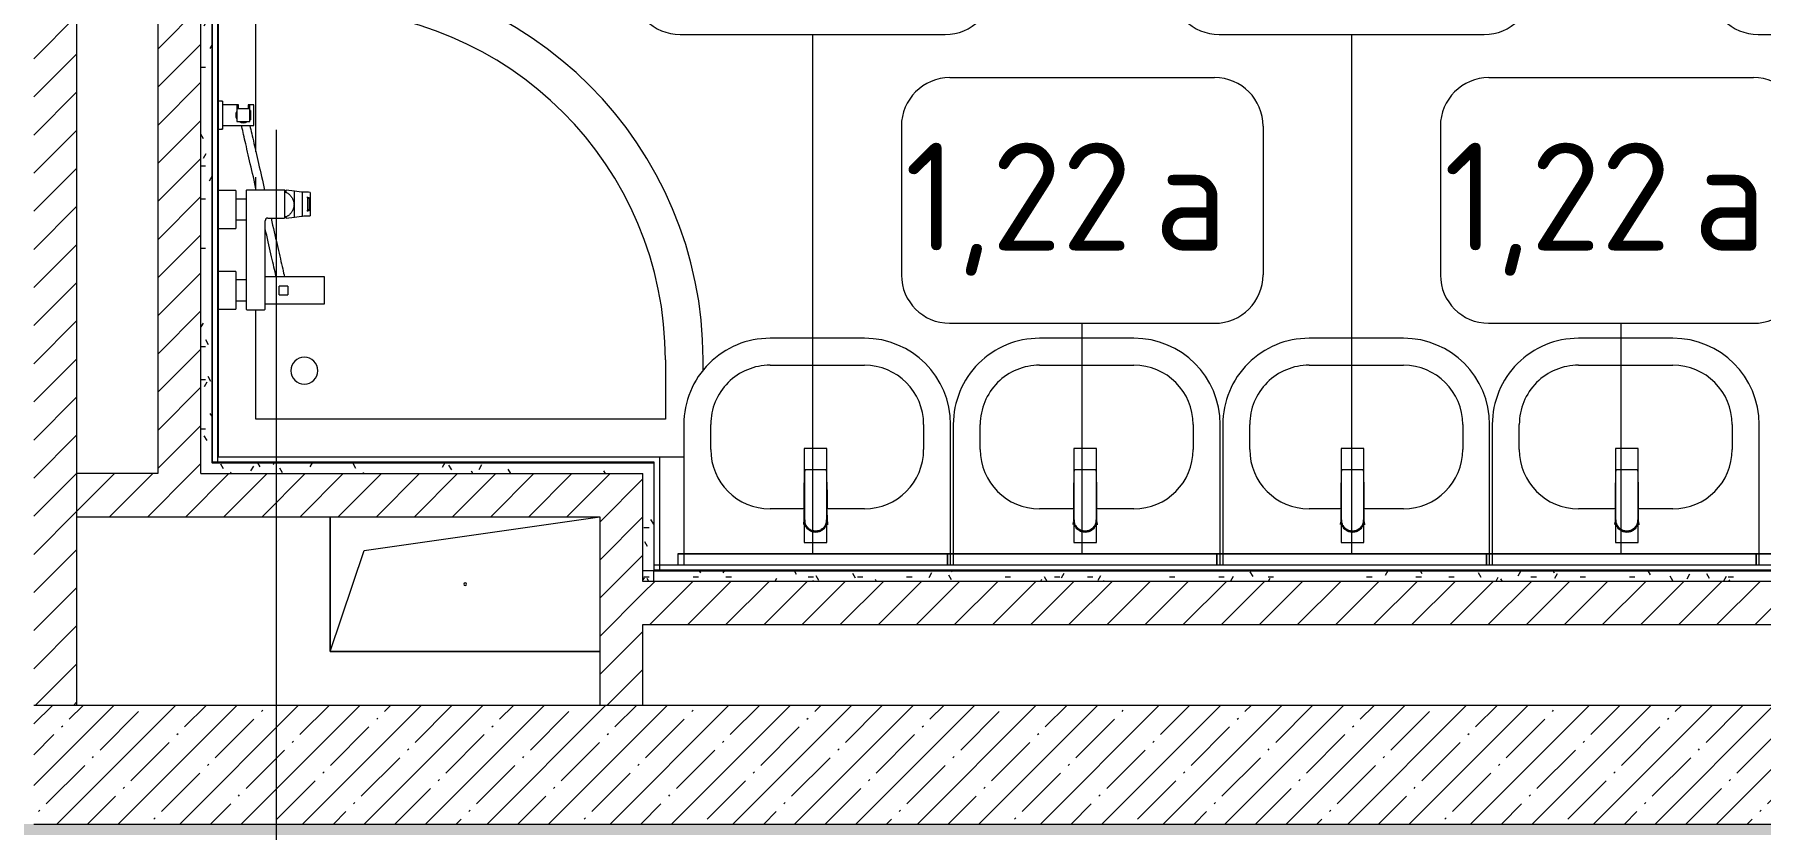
# Model space of a CAD drawing. Header units: millimetres. Extents: x 81566 to 292854, y -8553 to 29000.
# Drawn here: x 94211 to 97413, y 5170 to 6644 of the extents above; entities that cross this region are included whole.
import ezdxf

# ---------------------------------------------------------------- set-up
doc = ezdxf.new("R2010")
doc.units = ezdxf.units.MM
doc.linetypes.add('Осевая', pattern=[3175, 635, -476.25, 1587.5, -476.25])
for name, color, linetype, lineweight in [('0-1', 7, 'Continuous', 9), ('A-GENM', 7, 'Continuous', 9), ('A-WALL', 7, 'Continuous', 9), ('I-FURN-IDEN', 7, 'Continuous', 9), ('I-WALL', 7, 'Continuous', 9), ('Оси-2', 7, 'Осевая', 9)]:
    doc.layers.add(name, color=color, linetype=linetype, lineweight=lineweight)
for name, color, linetype, lineweight, true_color in [('A-WALL-1', 9, 'Continuous', 9, 0x808080), ('A-WALL-FNSH-1', 9, 'Continuous', 9, 0x808080), ('I-FURN-1', 9, 'Continuous', 9, 0x808080), ('P-SANR-FIXT-1', 9, 'Continuous', 13, 0x808080)]:
    doc.layers.add(name, color=color, linetype=linetype, lineweight=lineweight, true_color=true_color)
doc.styles.add('GOST Common', font='GOST_Common.ttf', dxfattribs={"height": 200})
pattern_1 = [(45, (0, 0), (-35.35534, 35.35534), [])]
pattern_2 = [(0, (0, 0), (121.92, 30.48), [10.058, -81.382, 10.058, -81.382, -487.68]), (0, (0, 0), (121.92, 30.48), [-182.88, 10.058, -172.822, 10.058, -81.382, -213.36]), (0, (0, 0), (121.92, 30.48), [-457.2, 10.058, -50.902, 10.058, -142.342]), (120, (45.72, 15.24), (-87.356454, 90.345817), [10.058, -81.382, 10.058, -81.382, -487.68]), (120, (45.72, 15.24), (-87.356454, 90.345817), [-182.88, 10.058, -172.822, 10.058, -81.382, -213.36]), (120, (45.72, 15.24), (-87.356454, 90.345817), [-457.2, 10.058, -50.902, 10.058, -142.342]), (240, (60.96, 76.2), (-34.563546, -120.825817), [10.058, -81.382, 10.058, -81.382, -487.68]), (240, (60.96, 76.2), (-34.563546, -120.825817), [-182.88, 10.058, -172.822, 10.058, -81.382, -213.36]), (240, (60.96, 76.2), (-34.563546, -120.825817), [-457.2, 10.058, -50.902, 10.058, -142.342])]

# ---------------------------------------------------------------- blocks, each defined once
blk = doc.blocks.new('GM_Отверстие прямоугольное _в плите_ - Отверстие-20657929-План расстановки мебели и оборудования 2 этажа в осях 23-33')
at = {"layer": 'A-GENM'}
for p, q in [((-250, -125), (-250, 125)), ((-250, 125), (-250, -125)), ((-187.5, 62.5), (250, 125)), ((-250, -125), (-187.5, 62.5)), ((250, -125), (-250, -125)), ((-250, -125), (250, -125))]:
    blk.add_line(p, q, dxfattribs=at)
for start, end in [(360, 180), (180, 360)]:
    blk.add_arc((0, 0), 2.5, start, end, dxfattribs=at)
blk = doc.blocks.new('зеркало круглое500д - 1_22а зеркало круглое d500-30453653-План расстановки мебели и оборудования 2 этажа в осях 23-33')
at = {"layer": 'I-FURN-1'}
for p, q in [((-250, 0), (-250, -20)), ((-250, 0), (250, 0)), ((250, 0), (-250, 0)), ((250, -20), (250, 0))]:
    blk.add_line(p, q, dxfattribs=at)
blk = doc.blocks.new('поддон угловой - 900х900-V213-План расстановки мебели и оборудования 2 этажа в осях 23-33')
at = {"layer": 'P-SANR-FIXT-1'}
for p, q in [((-270, 450), (-450, 450)), ((-450, 450), (-450, -449.9)), ((-380, 115.7), (-380, 380)), ((-380, 380), (-270, 380)), ((-380, 45), (-380, 68.7)), ((-380, -380), (-380, -177.2)), ((380, -270), (380, -380)), ((450, -291), (450, -270)), ((380, -380), (-380, -380)), ((369.2, -450), (414.1, -450))]:
    blk.add_line(p, q, dxfattribs=at)
for centre, radius, start, end in [((-270, -270), 720, 360, 90), ((-270, -270), 650, 0, 90), ((-290, -290), 25, 90, 270), ((-290, -290), 25, 270, 90)]:
    blk.add_arc(centre, radius, start, end, dxfattribs=at)
blk = doc.blocks.new('Смеситель для ванны с душевым гарнитуром - Смеситель для ванны с душевым гарнитуром-V197-План расстановки мебели и оборудования 2 этажа в осях 23-33')
at = {"layer": 'P-SANR-FIXT-1'}
for p, q in [((89916, 17029), (89986, 17029)), ((89916, 17029), (89916, 16996)), ((89916, 17029), (89986, 17029)), ((89916, 17029), (89916, 16996)), ((89986, 16996), (89986, 17029)), ((89986, 16996), (89986, 17029)), ((90066, 17029), (90136, 17029)), ((90066, 17029), (90066, 16996)), ((90066, 17029), (90136, 17029)), ((90066, 17029), (90066, 16996)), ((90136, 16996), (90136, 17029)), ((90136, 16996), (90136, 17029)), ((90250, 17029), (90250, 17021)), ((90251.6, 17029), (90250, 17029)), ((90250, 17029), (90251.6, 17029)), ((90251.6, 17021), (90250, 17021)), ((90250, 17021), (90251.6, 17021)), ((90251.6, 17029), (90300.4, 17029)), ((90300.4, 17021), (90251.6, 17021)), ((90256.8, 17021), (90256.8, 16963)), ((90295.3, 16993.7), (90295.3, 17021)), ((90300.4, 17029), (90302, 17029)), ((90302, 17029), (90300.4, 17029)), ((90300.4, 17021), (90302, 17021)), ((90302, 17021), (90300.4, 17021)), ((90302, 17021), (90302, 17029)), ((89915, 16975.7), (89915, 16942.7)), ((89915, 16975.7), (89915, 16942.7)), ((89986, 16996), (89916, 16996)), ((89986, 16996), (89916, 16996)), ((90136, 16976.7), (89916, 16976.7)), ((90136, 16976.7), (89916, 16976.7)), ((89931.8, 16996), (89931.8, 16976.7)), ((89970.3, 16976.7), (89970.3, 16996)), ((90136, 16996), (90066, 16996)), ((90136, 16996), (90066, 16996)), ((90081.8, 16996), (90081.8, 16976.7)), ((90120.3, 16976.7), (90120.3, 16996)), ((90137, 16906.2), (90137, 16975.7)), ((90137, 16906.2), (90137, 16975.7)), ((90288, 16994.2), (90264, 16994.2)), ((90264, 16994.2), (90264, 16970.2)), ((90288, 16970.2), (90288, 16994.2)), ((90295.3, 16993.7), (90288, 16993.7)), ((90288, 16993.7), (90295.3, 16993.7)), ((90288, 16991.2), (90294.8, 16991.2)), ((90294.8, 16973.2), (90288, 16973.2)), ((90295.3, 16991.7), (90295.3, 16993.7)), ((90295.3, 16970.5), (90295.3, 16972.7)), ((89916, 16941.7), (90080, 16941.7)), ((89916, 16941.7), (90080, 16941.7)), ((89926, 16941.7), (89926, 16832.2)), ((89976, 16832.2), (89976, 16941.7)), ((90256.8, 16963), (90295.3, 16963)), ((90264, 16970.2), (90288, 16970.2)), ((90267.6, 16970.2), (90267.6, 16968.7)), ((90267.6, 16970.2), (90267.6, 16968.7)), ((90267.6, 16970.2), (90267.6, 16968.7)), ((90267.6, 16970.2), (90267.6, 16968.7)), ((90267.6, 16970.2), (90267.6, 16968.7)), ((90267.6, 16970.2), (90267.6, 16968.7)), ((90267.6, 16970.2), (90267.6, 16968.7)), ((90267.6, 16970.2), (90267.6, 16968.7)), ((90270.8, 16968.7), (90267.6, 16968.7)), ((90267.6, 16968.7), (90270.8, 16968.7)), ((90270.8, 16968.7), (90267.6, 16968.7)), ((90267.6, 16968.7), (90270.8, 16968.7)), ((90270.8, 16968.7), (90267.6, 16968.7)), ((90267.6, 16968.7), (90270.8, 16968.7)), ((90270.8, 16968.7), (90267.6, 16968.7)), ((90267.6, 16968.7), (90270.8, 16968.7)), ((90270.8, 16968.7), (90267.6, 16968.7)), ((90267.6, 16968.7), (90270.8, 16968.7)), ((90270.8, 16968.7), (90267.6, 16968.7)), ((90267.6, 16968.7), (90270.8, 16968.7)), ((90270.8, 16968.7), (90267.6, 16968.7)), ((90267.6, 16968.7), (90270.8, 16968.7)), ((90270.8, 16968.7), (90267.6, 16968.7)), ((90267.6, 16968.7), (90270.8, 16968.7)), ((90270.8, 16968.7), (90270.8, 16970.2)), ((90270.8, 16968.7), (90270.8, 16970.2)), ((90270.8, 16968.7), (90270.8, 16970.2)), ((90270.8, 16968.7), (90270.8, 16970.2)), ((90270.8, 16968.7), (90270.8, 16970.2)), ((90270.8, 16968.7), (90270.8, 16970.2)), ((90270.8, 16968.7), (90270.8, 16970.2)), ((90270.8, 16968.7), (90270.8, 16970.2)), ((90272.1, 16970.2), (90272.1, 16968.7)), ((90272.1, 16970.2), (90272.1, 16968.7)), ((90272.1, 16970.2), (90272.1, 16968.7)), ((90272.1, 16970.2), (90272.1, 16968.7)), ((90272.1, 16970.2), (90272.1, 16968.7)), ((90272.1, 16970.2), (90272.1, 16968.7)), ((90272.1, 16970.2), (90272.1, 16968.7)), ((90272.1, 16970.2), (90272.1, 16968.7)), ((90275.4, 16968.7), (90272.1, 16968.7)), ((90272.1, 16968.7), (90275.4, 16968.7)), ((90275.4, 16968.7), (90272.1, 16968.7)), ((90272.1, 16968.7), (90275.4, 16968.7)), ((90275.4, 16968.7), (90272.1, 16968.7)), ((90272.1, 16968.7), (90275.4, 16968.7)), ((90275.4, 16968.7), (90272.1, 16968.7)), ((90272.1, 16968.7), (90275.4, 16968.7)), ((90275.4, 16968.7), (90272.1, 16968.7)), ((90272.1, 16968.7), (90275.4, 16968.7)), ((90275.4, 16968.7), (90272.1, 16968.7)), ((90272.1, 16968.7), (90275.4, 16968.7)), ((90275.4, 16968.7), (90272.1, 16968.7)), ((90272.1, 16968.7), (90275.4, 16968.7)), ((90275.4, 16968.7), (90272.1, 16968.7)), ((90272.1, 16968.7), (90275.4, 16968.7)), ((90275.4, 16968.7), (90275.4, 16970.2)), ((90275.4, 16968.7), (90275.4, 16970.2)), ((90275.4, 16968.7), (90275.4, 16970.2)), ((90275.4, 16968.7), (90275.4, 16970.2)), ((90275.4, 16968.7), (90275.4, 16970.2)), ((90275.4, 16968.7), (90275.4, 16970.2)), ((90275.4, 16968.7), (90275.4, 16970.2)), ((90275.4, 16968.7), (90275.4, 16970.2)), ((90276.6, 16970.2), (90276.6, 16968.7)), ((90276.6, 16970.2), (90276.6, 16968.7)), ((90276.6, 16970.2), (90276.6, 16968.7)), ((90276.6, 16970.2), (90276.6, 16968.7)), ((90276.6, 16970.2), (90276.6, 16968.7)), ((90276.6, 16970.2), (90276.6, 16968.7)), ((90276.6, 16970.2), (90276.6, 16968.7)), ((90276.6, 16970.2), (90276.6, 16968.7)), ((90279.9, 16968.7), (90276.6, 16968.7)), ((90276.6, 16968.7), (90279.9, 16968.7)), ((90279.9, 16968.7), (90276.6, 16968.7)), ((90276.6, 16968.7), (90279.9, 16968.7)), ((90279.9, 16968.7), (90276.6, 16968.7)), ((90276.6, 16968.7), (90279.9, 16968.7)), ((90279.9, 16968.7), (90276.6, 16968.7)), ((90276.6, 16968.7), (90279.9, 16968.7)), ((90279.9, 16968.7), (90276.6, 16968.7)), ((90276.6, 16968.7), (90279.9, 16968.7)), ((90279.9, 16968.7), (90276.6, 16968.7)), ((90276.6, 16968.7), (90279.9, 16968.7)), ((90279.9, 16968.7), (90276.6, 16968.7)), ((90276.6, 16968.7), (90279.9, 16968.7)), ((90279.9, 16968.7), (90276.6, 16968.7)), ((90276.6, 16968.7), (90279.9, 16968.7)), ((90279.9, 16968.7), (90279.9, 16970.2)), ((90279.9, 16968.7), (90279.9, 16970.2)), ((90279.9, 16968.7), (90279.9, 16970.2)), ((90279.9, 16968.7), (90279.9, 16970.2)), ((90279.9, 16968.7), (90279.9, 16970.2)), ((90279.9, 16968.7), (90279.9, 16970.2)), ((90279.9, 16968.7), (90279.9, 16970.2)), ((90279.9, 16968.7), (90279.9, 16970.2)), ((90281.2, 16970.2), (90281.2, 16968.7)), ((90281.2, 16970.2), (90281.2, 16968.7)), ((90281.2, 16970.2), (90281.2, 16968.7)), ((90281.2, 16970.2), (90281.2, 16968.7)), ((90281.2, 16970.2), (90281.2, 16968.7)), ((90281.2, 16970.2), (90281.2, 16968.7)), ((90281.2, 16970.2), (90281.2, 16968.7)), ((90281.2, 16970.2), (90281.2, 16968.7)), ((90284.4, 16968.7), (90281.2, 16968.7)), ((90281.2, 16968.7), (90284.4, 16968.7)), ((90284.4, 16968.7), (90281.2, 16968.7)), ((90281.2, 16968.7), (90284.4, 16968.7)), ((90284.4, 16968.7), (90281.2, 16968.7)), ((90281.2, 16968.7), (90284.4, 16968.7)), ((90284.4, 16968.7), (90281.2, 16968.7)), ((90281.2, 16968.7), (90284.4, 16968.7)), ((90284.4, 16968.7), (90281.2, 16968.7)), ((90281.2, 16968.7), (90284.4, 16968.7)), ((90284.4, 16968.7), (90281.2, 16968.7)), ((90281.2, 16968.7), (90284.4, 16968.7)), ((90284.4, 16968.7), (90281.2, 16968.7)), ((90281.2, 16968.7), (90284.4, 16968.7)), ((90284.4, 16968.7), (90281.2, 16968.7)), ((90281.2, 16968.7), (90284.4, 16968.7)), ((90284.4, 16968.7), (90284.4, 16970.2)), ((90284.4, 16968.7), (90284.4, 16970.2)), ((90284.4, 16968.7), (90284.4, 16970.2)), ((90284.4, 16968.7), (90284.4, 16970.2)), ((90284.4, 16968.7), (90284.4, 16970.2)), ((90284.4, 16968.7), (90284.4, 16970.2)), ((90284.4, 16968.7), (90284.4, 16970.2)), ((90284.4, 16968.7), (90284.4, 16970.2)), ((90288, 16970.5), (90295.3, 16970.5)), ((90295.3, 16970.5), (90288, 16970.5)), ((90295.3, 16963), (90295.3, 16970.5)), ((89943, 16915.7), (89943, 16899.7)), ((89943.5, 16915.7), (89943, 16915.7)), ((89943, 16915.7), (89943.5, 16915.7)), ((89943.5, 16915.7), (89958.5, 16915.7)), ((89958.5, 16915.7), (89959, 16915.7)), ((89959, 16915.7), (89958.5, 16915.7)), ((89959, 16899.7), (89959, 16915.7)), ((90085, 16936.7), (90085, 16906.2)), ((90085, 16936.7), (90085, 16906.2)), ((89943.5, 16899.7), (89943, 16899.7)), ((89943, 16899.7), (89943.5, 16899.7)), ((89958.5, 16899.7), (89943.5, 16899.7)), ((89958.5, 16899.7), (89959, 16899.7)), ((89959, 16899.7), (89958.5, 16899.7)), ((90085.1, 16902.6), (90085.1, 16903.4)), ((90088.5, 16903.4), (90085.1, 16903.4)), ((90085.1, 16902.6), (90087, 16887)), ((90086, 16905.2), (90136, 16905.2)), ((90086, 16905.2), (90136, 16905.2)), ((90087, 16887), (90135, 16887)), ((90087, 16887), (90088.6, 16874.1)), ((90136.9, 16903.4), (90132, 16903.4)), ((90133.4, 16874.1), (90135, 16887)), ((90135, 16887), (90136.9, 16902.6)), ((90136.9, 16903.4), (90136.9, 16902.6)), ((90088.6, 16874.1), (90088.8, 16872.6)), ((90088.8, 16872.6), (90133.2, 16872.6)), ((90088.8, 16872.6), (90089, 16870.2)), ((90089, 16870.2), (90089, 16861.4)), ((90089, 16861.4), (90089.5, 16857.9)), ((90132.5, 16857.9), (90089.5, 16857.9)), ((90098.5, 16862.5), (90098.5, 16864.1)), ((90098.5, 16864), (90098.5, 16862.5)), ((90098.5, 16860.1), (90098.5, 16862.5)), ((90098.5, 16861.9), (90100.6, 16861.9)), ((90100.6, 16862.8), (90121.4, 16862.8)), ((90100.6, 16859.8), (90100.6, 16862.8)), ((90121.4, 16859.8), (90100.6, 16859.8)), ((90121.4, 16859.8), (90121.4, 16862.8)), ((90121.4, 16861.9), (90123.5, 16861.9)), ((90123.5, 16862.5), (90123.5, 16864.1)), ((90123.5, 16862.5), (90123.5, 16864)), ((90123.5, 16862.5), (90123.5, 16860.1)), ((90132.5, 16857.9), (90133, 16861.4)), ((90132.9, 16870.2), (90133.2, 16872.6)), ((90133, 16861.4), (90133, 16870.2)), ((90133.2, 16872.6), (90133.4, 16874.1)), ((89926.5, 16831.7), (89975.5, 16831.7))]:
    blk.add_line(p, q, dxfattribs=at)
at = {"layer": 'P-SANR-FIXT-1', "flags": 128}
for points in [[(90137, 16958.1), (90142.5, 16959.3), (90148.8, 16960.8), (90155.1, 16962.2), (90161.4, 16963.6), (90167.5, 16965.1), (90173.6, 16966.4), (90179.5, 16967.8), (90185.4, 16969.2), (90191.1, 16970.5), (90196.7, 16971.8), (90202.2, 16973), (90207.5, 16974.2), (90212.7, 16975.4), (90217.7, 16976.6), (90222.6, 16977.7), (90227.2, 16978.8), (90231.7, 16979.8), (90236, 16980.8), (90240.1, 16981.7), (90244, 16982.6), (90247.7, 16983.4), (90251.1, 16984.2), (90254.4, 16985), (90256.8, 16985.5)], [(89976, 16921.1), (89977.9, 16921.6), (89981.7, 16922.4), (89985.6, 16923.3), (89989.8, 16924.3), (89994.2, 16925.3), (89998.8, 16926.4), (90003.5, 16927.4), (90008.4, 16928.6), (90013.5, 16929.7), (90018.8, 16930.9), (90024.2, 16932.2), (90029.7, 16933.4), (90035.4, 16934.7), (90041.2, 16936.1), (90047.1, 16937.4), (90053.1, 16938.8), (90059.2, 16940.2), (90065.4, 16941.6)], [(90256.3, 16970), (90252.9, 16969.3), (90249.4, 16968.4), (90245.6, 16967.6), (90241.6, 16966.7), (90237.4, 16965.7), (90233, 16964.7), (90228.5, 16963.6), (90223.7, 16962.6), (90218.8, 16961.4), (90213.7, 16960.3), (90208.5, 16959.1), (90203.1, 16957.8), (90197.5, 16956.6), (90191.9, 16955.3), (90186.1, 16953.9), (90180.2, 16952.6), (90174.2, 16951.2), (90168.1, 16949.8), (90161.9, 16948.4), (90155.6, 16946.9), (90149.3, 16945.5), (90142.9, 16944), (90137, 16942.7)], [(90084.7, 16930.7), (90078.4, 16929.2), (90072.1, 16927.8), (90065.9, 16926.4), (90059.7, 16924.9), (90053.7, 16923.6), (90047.7, 16922.2), (90041.8, 16920.8), (90036.1, 16919.5), (90030.5, 16918.2), (90025, 16917), (90019.7, 16915.8), (90014.5, 16914.6), (90009.5, 16913.4), (90004.7, 16912.3), (90000, 16911.2), (89995.5, 16910.2), (89991.2, 16909.2), (89987.1, 16908.3), (89983.2, 16907.4), (89979.6, 16906.6), (89976.1, 16905.8)], [(90109, 16888.3), (90108, 16888.4), (90107, 16888.5), (90106, 16888.6), (90105, 16888.8), (90104.1, 16889), (90103.1, 16889.3), (90102.1, 16889.6), (90101.2, 16889.9), (90100.3, 16890.3), (90099.4, 16890.7), (90098.5, 16891.1), (90097.6, 16891.6), (90096.7, 16892.1), (90095.9, 16892.7), (90095.1, 16893.2), (90094.3, 16893.9), (90093.5, 16894.5), (90092.8, 16895.2), (90092.1, 16895.9), (90091.4, 16896.6), (90090.7, 16897.4), (90090.1, 16898.2), (90089.5, 16899), (90089, 16899.8), (90088.4, 16900.6), (90088, 16901.5), (90087.5, 16902.4), (90087.1, 16903.3), (90086.7, 16904.2), (90086.4, 16905.2)], [(90133.7, 16905.2), (90133.3, 16904.3), (90132.9, 16903.3), (90132.5, 16902.4), (90132.1, 16901.5), (90131.6, 16900.7), (90131, 16899.8), (90130.5, 16899), (90129.9, 16898.2), (90129.3, 16897.4), (90128.6, 16896.6), (90127.9, 16895.9), (90127.2, 16895.2), (90126.5, 16894.5), (90125.7, 16893.9), (90124.9, 16893.3), (90124.1, 16892.7), (90123.3, 16892.1), (90122.4, 16891.6), (90121.6, 16891.1), (90120.7, 16890.7), (90119.8, 16890.3), (90118.8, 16889.9), (90117.9, 16889.6), (90116.9, 16889.3), (90116, 16889), (90115, 16888.8), (90114, 16888.6), (90113, 16888.5), (90112, 16888.4), (90111, 16888.3), (90110, 16888.3)], [(90098.5, 16862.5), (90098.6, 16862.6), (90098.7, 16862.7), (90099, 16862.7), (90099.3, 16862.7), (90099.7, 16862.8), (90100.1, 16862.8), (90100.6, 16862.8)], [(90100.6, 16859.8), (90100.1, 16859.8), (90099.7, 16859.8), (90099.3, 16859.9), (90099, 16859.9), (90098.7, 16860), (90098.6, 16860)], [(90121.4, 16862.8), (90121.8, 16862.8), (90122.3, 16862.8), (90122.7, 16862.7), (90123, 16862.7), (90123.3, 16862.7), (90123.4, 16862.6), (90123.5, 16862.5)], [(90123.4, 16860), (90123.3, 16860), (90123, 16859.9), (90122.7, 16859.9), (90122.3, 16859.8), (90121.8, 16859.8), (90121.4, 16859.8)]]:
    blk.add_lwpolyline(points, dxfattribs=at)
at = {"layer": 'P-SANR-FIXT-1'}
for centre, radius, start, end in [((89916, 16975.7), 1, 90, 180), ((89916, 16975.7), 1, 90, 180), ((90136, 16975.7), 1, 0, 90), ((90136, 16975.7), 1, 0, 90), ((90276, 16982.2), 14.2, 148.2631, 211.8541), ((90276, 16982.2), 14.2, 148.2631, 211.8541), ((90276, 16982.2), 14.2, 58.1524, 121.7439), ((90276, 16982.2), 14.2, 58.1524, 121.7439), ((90294.8, 16991.7), 0.5, 270, 0), ((90294.8, 16972.7), 0.5, 0, 90), ((89916, 16942.7), 1, 180, 270), ((89916, 16942.7), 1, 180, 270), ((90080, 16936.7), 5, 0, 90), ((90080, 16936.7), 5, 0, 90), ((90276, 16982.2), 14.2, 238.3082, 302.0443), ((90276, 16982.2), 14.2, 238.3082, 302.0443), ((90086, 16906.2), 1, 180, 270), ((90086, 16906.2), 1, 180, 270), ((90136, 16906.2), 1, 270, 0), ((90136, 16906.2), 1, 270, 0), ((89926.5, 16832.2), 0.5, 180, 270), ((89975.5, 16832.2), 0.5, 270, 0)]:
    blk.add_arc(centre, radius, start, end, dxfattribs=at)
blk = doc.blocks.new('Раковина Roca Debba 50x42 - гибкая подводка_ 640х550х165 PN6_3_ ХВ_ГВ накидная гайка BP DN15_ К-гл_кон_ П DN 50-V216-План расстановки мебели и оборудования 2 этажа в осях 23-33')
at = {"layer": 'P-SANR-FIXT-1'}
for p, q in [((-242.9, 0), (-255, 0)), ((-255, 0), (-255, -19.9)), ((-224.5, 0), (-242.9, 0)), ((-194.7, 0), (-224.4, 0)), ((-155.2, 0), (-194.6, 0)), ((-107.8, 0), (-155, 0)), ((-55, 0), (-107.6, 0)), ((0.7, 0), (-54.8, 0)), ((56.5, 0), (1, 0)), ((109.3, 0), (56.6, 0)), ((156.7, 0), (109.4, 0)), ((196.3, 0), (156.8, 0)), ((226.1, 0), (196.4, 0)), ((240, 0), (226.1, 0)), ((240, -19.9), (240, 0)), ((-255, -19.9), (-255, -260)), ((240, -260), (240, -19.9)), ((-95, -103.6), (-30.6, -103.6)), ((11.4, -103.6), (80, -103.6)), ((-205, -260), (-205, -213.6)), ((190, -213.6), (190, -260)), ((80, -370), (-95, -370)), ((-95, -420), (80, -420))]:
    blk.add_line(p, q, dxfattribs=at)
for centre, radius, start, end in [((-95, -213.6), 110, 90, 180), ((80, -213.6), 110, 0, 90), ((-95, -260), 160, 180, 270), ((-95, -260), 110, 180, 270), ((80, -260), 160, 270, 0), ((80, -260), 110, 270, 0)]:
    blk.add_arc(centre, radius, start, end, dxfattribs=at)
blk = doc.blocks.new('Раковина Roca Debba 50x42 - гибкая подводка_ 640х550х165 PN6_3_ ХВ_ГВ накидная гайка BP DN15_ К-гл_кон_ П DN 50-V217-План расстановки мебели и оборудования 2 этажа в осях 23-33')
at = {"layer": 'P-SANR-FIXT-1'}
for p, q in [((-242.9, 0), (-255, 0)), ((-255, 0), (-255, -19.9)), ((-224.5, 0), (-242.9, 0)), ((-194.7, 0), (-224.4, 0)), ((-155.2, 0), (-194.6, 0)), ((-107.8, 0), (-155, 0)), ((-55, 0), (-107.6, 0)), ((0.7, 0), (-54.8, 0)), ((56.5, 0), (1, 0)), ((109.3, 0), (56.6, 0)), ((156.7, 0), (109.4, 0)), ((196.3, 0), (156.8, 0)), ((226.1, 0), (196.4, 0)), ((240, 0), (226.1, 0)), ((240, -19.9), (240, 0)), ((-255, -19.9), (-255, -260)), ((240, -260), (240, -19.9)), ((-95, -103.6), (-21.6, -103.6)), ((20.4, -103.6), (80, -103.6)), ((-205, -260), (-205, -213.6)), ((190, -213.6), (190, -260)), ((80, -370), (-95, -370)), ((-95, -420), (80, -420))]:
    blk.add_line(p, q, dxfattribs=at)
for centre, radius, start, end in [((-95, -213.6), 110, 90, 180), ((80, -213.6), 110, 0, 90), ((-95, -260), 160, 180, 270), ((-95, -260), 110, 180, 270), ((80, -260), 160, 270, 0), ((80, -260), 110, 270, 0)]:
    blk.add_arc(centre, radius, start, end, dxfattribs=at)
blk = doc.blocks.new('Раковина Roca Debba 50x42 - гибкая подводка_ 640х550х165 PN6_3_ ХВ_ГВ накидная гайка BP DN15_ К-гл_кон_ П DN 50-V218-План расстановки мебели и оборудования 2 этажа в осях 23-33')
at = {"layer": 'P-SANR-FIXT-1'}
for p, q in [((-242.9, 0), (-255, 0)), ((-255, 0), (-255, -19.9)), ((-224.5, 0), (-242.9, 0)), ((-194.7, 0), (-224.4, 0)), ((-155.2, 0), (-194.6, 0)), ((-107.8, 0), (-155, 0)), ((-55, 0), (-107.6, 0)), ((0.7, 0), (-54.8, 0)), ((56.5, 0), (1, 0)), ((109.3, 0), (56.6, 0)), ((156.7, 0), (109.4, 0)), ((196.3, 0), (156.8, 0)), ((226.1, 0), (196.4, 0)), ((240, 0), (226.1, 0)), ((240, -19.9), (240, 0)), ((-255, -19.9), (-255, -260)), ((240, -260), (240, -19.9)), ((-95, -103.6), (-25.6, -103.6)), ((16.4, -103.6), (80, -103.6)), ((-205, -260), (-205, -213.6)), ((190, -213.6), (190, -260)), ((80, -370), (-95, -370)), ((-95, -420), (80, -420))]:
    blk.add_line(p, q, dxfattribs=at)
for centre, radius, start, end in [((-95, -213.6), 110, 90, 180), ((80, -213.6), 110, 0, 90), ((-95, -260), 160, 180, 270), ((-95, -260), 110, 180, 270), ((80, -260), 160, 270, 0), ((80, -260), 110, 270, 0)]:
    blk.add_arc(centre, radius, start, end, dxfattribs=at)
blk = doc.blocks.new('смеситель для раковины - Default-V219-План расстановки мебели и оборудования 2 этажа в осях 23-33')
at = {"layer": '0-1'}
for p, q in [((21, 151.6), (-21, 151.6)), ((20.3, 111.8), (-20.3, 111.8)), ((-22.2, 10.7), (-21.7, 15.4)), ((-20.7, 17.2), (-20.7, 16.7)), ((-20.3, 19.4), (-20.3, 15.8)), ((20.3, 15.8), (20.3, 19.4)), ((20.8, 16.7), (20.8, 17.2)), ((21.7, 15.4), (22.2, 10))]:
    blk.add_line(p, q, dxfattribs=at)
at = {"layer": '0-1', "flags": 128}
for points in [[(-21, 151.3), (-21, 147.9), (-21, 145.7), (-21, 145.2), (-21, 144.9), (-21, 144.8), (-21, 144.7), (-21, 144.7)], [(21, 89.1), (21, 88.6), (21, 88.3), (21, 88.3)]]:
    blk.add_lwpolyline(points, dxfattribs=at)
at = {"layer": 'P-SANR-FIXT-1'}
for p, q in [((21, 151.6), (-21, 151.6)), ((-21, 151.6), (-21, -23)), ((21, -23), (21, 151.6)), ((-20.3, 111.8), (-20.3, 111.8)), ((-20.3, 111.8), (-20.3, 109.7)), ((20.3, 109.7), (20.3, 111.8)), ((20.3, 111.8), (20.3, 111.8)), ((-20.3, 15.8), (-20.3, 17.1)), ((20.3, 17.1), (20.3, 15.8)), ((21.3, 15.1), (21.1, 17.1)), ((21.1, 17.1), (21.3, 15.1)), ((-21, -23), (21, -23))]:
    blk.add_line(p, q, dxfattribs=at)
at = {"layer": 'P-SANR-FIXT-1', "flags": 128}
for points in [[(-21, 144), (-21, 91), (-21, 37.9)], [(21, 37.9), (21, 91), (21, 144)], [(-20.3, 19.4), (-20.3, 60.2), (-20.3, 109.7)], [(20.3, 109.7), (20.3, 60.2), (20.3, 19.4)], [(21, 17.1), (21, 22.3), (21, 27.5), (21, 32.7), (21, 37.9)], [(21, 15.1), (21, 15.6), (21, 16.1), (21, 16.6), (21, 17.1)]]:
    blk.add_lwpolyline(points, dxfattribs=at)
at = {"layer": 'P-SANR-FIXT-1'}
for centre, major_axis, ratio, start_param, end_param in [((-9809.3, 72.1), (-9788.3, 0.5), 0.986286, 3.135948, 3.138103), ((0, 17.2), (20.8, 0), 0.98634, 3.060685, 3.141593), ((0, 17.2), (20.8, 0), 0.98634, 3.141593, 3.395551), ((0, 17.2), (20.8, 0), 0.98634, 3.707105, 3.769911), ((0, 17.2), (20.8, 0), 0.98634, 5.654867, 5.717635), ((0, 17.2), (-20.8, 0), 0.98634, 2.887544, 3.141593), ((0, 17.2), (20.8, 0), 0.98634, 0, 0.080911), ((0, 17.2), (20.8, 0), 0.98634, 4.154533, 5.270098)]:
    blk.add_ellipse(centre, major_axis=major_axis, ratio=ratio, start_param=start_param, end_param=end_param, dxfattribs=at)
for points, knots in [([(-21, 151.6), (-21, 151.7), (-21, 151.5), (-21, 150.5), (-21, 148.7), (-21, 146.9), (-21, 145.2), (-21, 144.4), (-21, 144)], [0.4444444, 0.4444444, 0.4444444, 0.4444444, 0.5555556, 0.6666667, 0.7777778, 0.8888889, 0.9444444, 1, 1, 1, 1]), ([(21, 144), (21, 144.4), (21, 145.2), (21, 146.9), (21, 148.7), (21, 150.5), (21, 151.5), (21, 151.7), (21, 151.6)], [0, 0, 0, 0, 0.0555556, 0.1111111, 0.2222222, 0.3333333, 0.4444444, 0.5555556, 0.5555556, 0.5555556, 0.5555556]), ([(-21.3, 38.9), (-21.3, 39.6), (-21.2, 41.1), (-21.2, 44.2), (-21.2, 48.8), (-21.1, 54.3), (-21.1, 59.3), (-21.1, 63.2), (-21.1, 66.1), (-21.1, 68.8), (-21.1, 72.5), (-21, 78.9), (-21, 84.5), (-21, 88.1)], [0.5862751, 0.5862751, 0.5862751, 0.5862751, 0.625, 0.6666667, 0.7083333, 0.75, 0.7916667, 0.8125, 0.8333333, 0.8541667, 0.875, 0.9166667, 1, 1, 1, 1]), ([(21, 88.1), (21, 84.5), (21, 78.9), (21.1, 72.5), (21.1, 68.8), (21.1, 66.1), (21.1, 63.2), (21.1, 59.3), (21.2, 54.3), (21.2, 48.8), (21.2, 44.2), (21.3, 41.1), (21.3, 39.6), (21.3, 38.9)], [0, 0, 0, 0, 0.0833333, 0.125, 0.1458333, 0.1666667, 0.1875, 0.2083333, 0.25, 0.2916667, 0.3333333, 0.375, 0.4137249, 0.4137249, 0.4137249, 0.4137249]), ([(-21.1, 17.1), (-21.2, 16.5), (-21.2, 16), (-21.3, 15.4), (-21.3, 15.4)], [0, 0, 0, 0, 0.1, 0.1032771, 0.1032771, 0.1032771, 0.1032771]), ([(21, 15.1), (20.9, 14), (20.5, 11.7), (19.3, 8.5), (17.6, 5.5), (14.8, 1.9), (11.1, -0.9), (6.8, -2.8), (3.4, -3.6), (0, -3.8), (-4.5, -3.5), (-10.1, -1.7), (-14.7, 1.9), (-17.6, 5.5), (-19.3, 8.4), (-20.5, 11.7), (-20.9, 13.9), (-21, 15)], [0, 0, 0, 0, 0.055556, 0.111111, 0.166667, 0.222222, 0.333333, 0.388889, 0.444444, 0.5, 0.555556, 0.666667, 0.777778, 0.833333, 0.888889, 0.944444, 1, 1, 1, 1]), ([(20.3, 19.4), (20.3, 18.2), (20.2, 15.9), (19.3, 12.3), (18, 9.6), (16.8, 7.5), (15.7, 6), (14.5, 4.7), (12.8, 3), (10.4, 1.2), (7.1, -0.4), (2.4, -1.7), (-2.5, -1.7), (-7.1, -0.4), (-10.9, 1.5), (-13.6, 3.7), (-15.4, 5.7), (-16.5, 7.1), (-17.7, 9), (-18.9, 11.5), (-20, 15), (-20.3, 17.7), (-20.3, 19.4)], [0, 0, 0, 0, 0.055556, 0.111111, 0.166667, 0.194444, 0.222222, 0.25, 0.277778, 0.333333, 0.388889, 0.444444, 0.555556, 0.611111, 0.666667, 0.75, 0.770833, 0.791667, 0.833333, 0.875, 0.916667, 1, 1, 1, 1]), ([(20.3, 15.8), (20.3, 13.7), (19.8, 10.7), (17.9, 6.9), (16.3, 4.7), (14.8, 3.1), (13, 1.5), (11.1, 0.2), (9, -0.8), (7.3, -1.5), (5.5, -2), (3.6, -2.4), (1.4, -2.7), (-0.9, -2.7), (-3.3, -2.5), (-5.5, -2), (-7.7, -1.3), (-9.8, -0.4), (-11.7, 0.6), (-13.5, 1.9), (-15.1, 3.4), (-16.9, 5.4), (-19.5, 9.5), (-20.3, 13.2), (-20.3, 15.8)], [0, 0, 0, 0, 0.111111, 0.166667, 0.222222, 0.25, 0.277778, 0.333333, 0.361111, 0.388889, 0.416667, 0.444444, 0.479167, 0.513889, 0.548611, 0.583333, 0.618056, 0.652778, 0.6875, 0.722222, 0.756944, 0.791667, 0.861111, 1, 1, 1, 1]), ([(21.1, 17.1), (21.1, 16.7), (21.2, 16.1), (21.3, 15.6), (21.3, 15.3)], [0, 0, 0, 0, 0.0625, 0.1032634, 0.1032634, 0.1032634, 0.1032634])]:
    blk.add_open_spline(points, degree=3, knots=knots, dxfattribs=at)
for points in [[(21, 37.9), (21, 36.1), (21, 32.7), (21.1, 27.5), (21.1, 22.3), (21.1, 18.8), (21.1, 17.1)], [(-21.1, 17.1), (-21.1, 16.7), (-21.1, 16), (-21, 15.3), (-21, 15)], [(21.1, 17.1), (21.1, 16.7), (21.1, 16.1), (21, 15.4), (21, 15.1)], [(21.3, 15.3), (21.2, 15.9), (21.2, 16.5), (21.1, 17.1)]]:
    blk.add_open_spline(points, degree=3, dxfattribs=at)
blk = doc.blocks.new('Марка_Мебель - В прямоуг_Balcon_Марка-25523697-План расстановки мебели и оборудования 2 этажа в осях 23-33')
at = {"layer": 'I-FURN-IDEN'}
for p, q in [((-2.455, 2.278), (2.455, 2.278)), ((-3.355, 1.378), (-3.355, -1.384)), ((3.355, 1.378), (3.355, -1.378)), ((-2.461, -2.278), (2.455, -2.278))]:
    blk.add_line(p, q, dxfattribs=at)
for centre, radius, start, end in [((-2.455, 1.378), 0.9, 90, 180), ((2.455, 1.378), 0.9, 0, 90), ((-2.461, -1.384), 0.893, 180, 270), ((2.455, -1.378), 0.9, 270, 0)]:
    blk.add_arc(centre, radius, start, end, dxfattribs=at)

msp = doc.modelspace()

# ---------------------------------------------------------------- hatches: boundary and pattern name
at = {"layer": 'I-WALL'}
h = msp.add_hatch(dxfattribs=at)
h.set_pattern_fill('FP_5', color=256, style=0, pattern_type=2)
h.set_pattern_definition(pattern_1)
h.paths.add_polyline_path([(94266.3, 5400), (94290, 5400), (94290, 10380), (94210, 10380), (94210, 5400)])
h = msp.add_hatch(dxfattribs=at)
h.set_pattern_fill('FP_41', color=256, style=0, pattern_type=2)
h.set_pattern_definition(pattern_2)
h.paths.add_polyline_path([(94540, 5830), (94540, 8060), (94520, 8060), (94520, 5830)])
h = msp.add_hatch(dxfattribs=at)
h.set_pattern_fill('FP_5', color=256, style=0, pattern_type=2)
h.set_pattern_definition(pattern_1)
h.paths.add_polyline_path([(94440, 5830), (94520, 5830), (94520, 7980), (94440, 7980), (94440, 6133.7)])
h = msp.add_hatch(dxfattribs=at)
h.set_pattern_fill('FP_5', color=256, style=0, pattern_type=2)
h.set_pattern_definition(pattern_1)
h.paths.add_polyline_path([(95260, 5750), (95260, 5830), (94290, 5830), (94290, 5750), (95236.3, 5750)])
h = msp.add_hatch(dxfattribs=at)
h.set_pattern_fill('FP_41', color=256, style=0, pattern_type=2)
h.set_pattern_definition(pattern_2)
h.paths.add_polyline_path([(95360, 5830), (95360, 5850), (94540, 5850), (94540, 5830), (95340, 5830)])
h = msp.add_hatch(dxfattribs=at)
h.set_pattern_fill('FP_5', color=256, style=0, pattern_type=2)
h.set_pattern_definition(pattern_1)
h.paths.add_polyline_path([(95260, 5400), (95340, 5400), (95340, 5830), (95260, 5830), (95260, 5612)])
h = msp.add_hatch(dxfattribs=at)
h.set_pattern_fill('FP_41', color=256, style=0, pattern_type=2)
h.set_pattern_definition(pattern_2)
h.paths.add_polyline_path([(95360, 5630), (95360, 5830), (95340, 5830), (95340, 5630)])
h = msp.add_hatch(dxfattribs=at)
h.set_pattern_fill('FP_41', color=256, style=0, pattern_type=2)
h.set_pattern_definition(pattern_2)
h.paths.add_polyline_path([(97940, 5630), (97940, 5650), (95340, 5650), (95340, 5630), (97920, 5630)])
h = msp.add_hatch(dxfattribs=at)
h.set_pattern_fill('FP_5', color=256, style=0, pattern_type=2)
h.set_pattern_definition(pattern_1)
h.paths.add_polyline_path([(97840, 5550), (97840, 5630), (95340, 5630), (95340, 5550), (97499.5, 5550)])
h = msp.add_hatch(dxfattribs=at)
h.set_pattern_fill('FP_2', color=256, style=0, pattern_type=2)
h.set_pattern_definition([(45, (0, 0), (-57.024626, 57.024626), []), (45, (57.025, 0), (-57.024626, 57.024626), [100.806, -20.161, 3.353, -16.808])])
h.paths.add_polyline_path([(101570, 5180), (101610, 5180), (101610, 5400), (100710, 5400), (100710, 5180), (101379.2, 5180)])
h.paths.add_polyline_path([(99660, 5180), (99660, 5400), (94210, 5400), (94210, 5180), (99630, 5180)])
h = msp.add_hatch(dxfattribs=at)
h.set_pattern_fill('FP_41', color=256, style=0, pattern_type=2)
h.set_pattern_definition(pattern_2)
h.paths.add_polyline_path([(100740, 5160), (101570, 5160), (101570, 5180), (100740, 5180), (100740, 5172), (100710, 5172), (100710, 5160)])
h.paths.add_polyline_path([(99660, 5160), (99660, 5172), (99630, 5172), (99630, 5180), (94190, 5180), (94190, 5160), (98792.7, 5160)])

# ---------------------------------------------------------------- linework, layer by layer
at = {"layer": 'A-WALL'}
for p, q in [((94540, 8060), (94540, 5850)), ((94520, 5830), (95340, 5830)), ((95340, 5630), (95340, 5830)), ((94210, 5180), (99630, 5180))]:
    msp.add_line(p, q, dxfattribs=at)
at = {"layer": 'A-WALL-1'}
for p, q in [((94290, 5400), (94290, 8060)), ((94440, 8060), (94440, 5830)), ((94520, 5830), (94520, 8060)), ((94440, 5830), (94290, 5830)), ((94541, 5850), (94540, 5850)), ((94290, 5750), (95260, 5750)), ((95260, 5750), (95260, 5400)), ((95361, 5650), (95340, 5650)), ((95360, 5630), (95360, 5650)), ((97920, 5630), (95340, 5630)), ((95340, 5550), (97840, 5550)), ((95340, 5400), (95340, 5550)), ((97940, 5400), (94210, 5400))]:
    msp.add_line(p, q, dxfattribs=at)
at = {"layer": 'A-WALL-FNSH-1'}
for p, q in [((94541, 8081), (94541, 5850)), ((95361, 5851), (94541, 5851)), ((94541, 5850), (95360, 5850)), ((95360, 5850), (95360, 5650)), ((95361, 5651), (95361, 5851)), ((97941, 5651), (95361, 5651)), ((95361, 5650), (97940, 5650))]:
    msp.add_line(p, q, dxfattribs=at)
at = {"layer": 'I-FURN-IDEN'}
for p, q in [((95655, 5681), (95655, 6644.4)), ((96655, 5681), (96655, 6644.4)), ((96155, 5681), (96155, 6108.9)), ((97155, 5681), (97155, 6108.9))]:
    msp.add_line(p, q, dxfattribs=at)
at = {"layer": 'I-WALL'}
for p, q in [((94551, 8091), (94551, 5850)), ((94551, 5861), (95371, 5861)), ((95371, 5861), (95371, 5650)), ((95360, 5661), (97951, 5661))]:
    msp.add_line(p, q, dxfattribs=at)
at = {"layer": 'Оси-2'}
msp.add_line((94660, 593.7), (94660, 19415.1), dxfattribs=at)

# ---------------------------------------------------------------- block references
at = {"layer": 'A-GENM'}
msp.add_blockref('GM_Отверстие прямоугольное _в плите_ - Отверстие-20657929-План расстановки мебели и оборудования 2 этажа в осях 23-33', (95010, 5625), dxfattribs=at)
at = {"layer": 'I-FURN-1'}
for p in [(95655, 5681), (96155, 5681), (96655, 5681), (97155, 5681), (97655, 5681)]:
    msp.add_blockref('зеркало круглое500д - 1_22а зеркало круглое d500-30453653-План расстановки мебели и оборудования 2 этажа в осях 23-33', p, dxfattribs=at)
at = {"layer": 'I-FURN-IDEN', "xscale": 99.99999999999993, "yscale": 99.99999999999993, "zscale": 99.99999999999993}
for p in [(95655, 6872.2), (96655, 6872.2), (97655, 6872.2), (96155, 6336.7), (97155, 6336.7)]:
    msp.add_blockref('Марка_Мебель - В прямоуг_Balcon_Марка-25523697-План расстановки мебели и оборудования 2 этажа в осях 23-33', p, dxfattribs=at)
at = {"layer": 'P-SANR-FIXT-1'}
for name, p in [('поддон угловой - 900х900-V213-План расстановки мебели и оборудования 2 этажа в осях 23-33', (95001.7, 6310.9)), ('смеситель для раковины - Default-V219-План расстановки мебели и оборудования 2 этажа в осях 23-33', (95660.4, 5725)), ('смеситель для раковины - Default-V219-План расстановки мебели и оборудования 2 этажа в осях 23-33', (96160.4, 5725)), ('смеситель для раковины - Default-V219-План расстановки мебели и оборудования 2 этажа в осях 23-33', (96656.4, 5725)), ('смеситель для раковины - Default-V219-План расстановки мебели и оборудования 2 этажа в осях 23-33', (97165.4, 5725))]:
    msp.add_blockref(name, p, dxfattribs=at)
for name, p, rotation in [('Смеситель для ванны с душевым гарнитуром - Смеситель для ванны с душевым гарнитуром-V197-План расстановки мебели и оборудования 2 этажа в осях 23-33', (111580.8, -83781.1), 90.00000000000024), ('Раковина Roca Debba 50x42 - гибкая подводка_ 640х550х165 PN6_3_ ХВ_ГВ накидная гайка BP DN15_ К-гл_кон_ П DN 50-V218-План расстановки мебели и оборудования 2 этажа в осях 23-33', (95655.8, 5661.1), 180), ('Раковина Roca Debba 50x42 - гибкая подводка_ 640х550х165 PN6_3_ ХВ_ГВ накидная гайка BP DN15_ К-гл_кон_ П DN 50-V218-План расстановки мебели и оборудования 2 этажа в осях 23-33', (96155.8, 5661.1), 180), ('Раковина Roca Debba 50x42 - гибкая подводка_ 640х550х165 PN6_3_ ХВ_ГВ накидная гайка BP DN15_ К-гл_кон_ П DN 50-V217-План расстановки мебели и оборудования 2 этажа в осях 23-33', (96655.8, 5661.1), 180), ('Раковина Roca Debba 50x42 - гибкая подводка_ 640х550х165 PN6_3_ ХВ_ГВ накидная гайка BP DN15_ К-гл_кон_ П DN 50-V216-План расстановки мебели и оборудования 2 этажа в осях 23-33', (97155.8, 5661.1), 180)]:
    msp.add_blockref(name, p, dxfattribs=dict(at, rotation=rotation))

# ---------------------------------------------------------------- texts
at = {"layer": 'I-FURN-IDEN', "char_height": 200, "attachment_point": 1, "style": 'GOST Common'}
for s, insert, width in [('1,22', (95826, 6443.7), 561.181), ('1,22', (96826, 6443.7), 561.181), ('\\fGOST Common|b0|i0|c204|p34|;а', (96289, 6443.7), 200.422), ('\\fGOST Common|b0|i0|c204|p34|;а', (97289, 6443.7), 200.422)]:
    msp.add_mtext(s, dxfattribs=dict(at, insert=insert, width=width))

doc.saveas('drawing.dxf')
